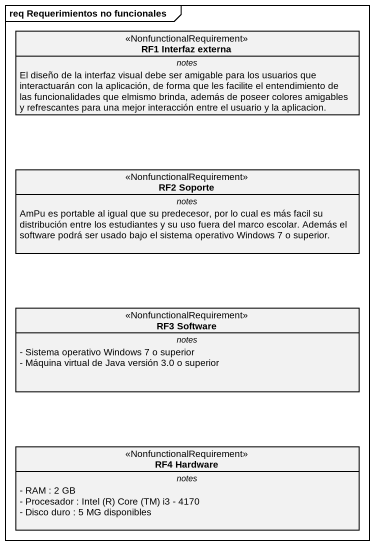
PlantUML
@startuml
mainframe req Requerimientos no funcionales
hide circle
hide empty members
skinparam classAttributeIconSize 0
class "RF1 Interfaz externa" as RF1_Interfaz_externa <<NonfunctionalRequirement>> {
  -- notes --
  El diseño de la interfaz visual debe ser amigable para los usuarios que interactuarán con la aplicación, de forma que les facilite el entendimiento de las funcionalidades que elmismo brinda, además de poseer colores amigables y refrescantes para una mejor interacción entre el usuario y la aplicacion.
}
class "RF2 Soporte" as RF2_Soporte <<NonfunctionalRequirement>> {
  -- notes --
  AmPu es portable al igual que su predecesor, por lo cual es más facil su distribución entre los estudiantes y su uso fuera del marco escolar. Además el software podrá ser usado bajo el sistema operativo Windows 7 o superior.
}
class "RF3 Software" as RF3_Software <<NonfunctionalRequirement>> {
  -- notes --
  - Sistema operativo Windows 7 o superior
  - Máquina virtual de Java versión 3.0 o superior
}
class "RF4 Hardware" as RF4_Hardware <<NonfunctionalRequirement>> {
  -- notes --
  - RAM : 2 GB
  {field} - Procesador : Intel (R) Core (TM) i3 - 4170
  - Disco duro : 5 MG disponibles
}
@enduml
